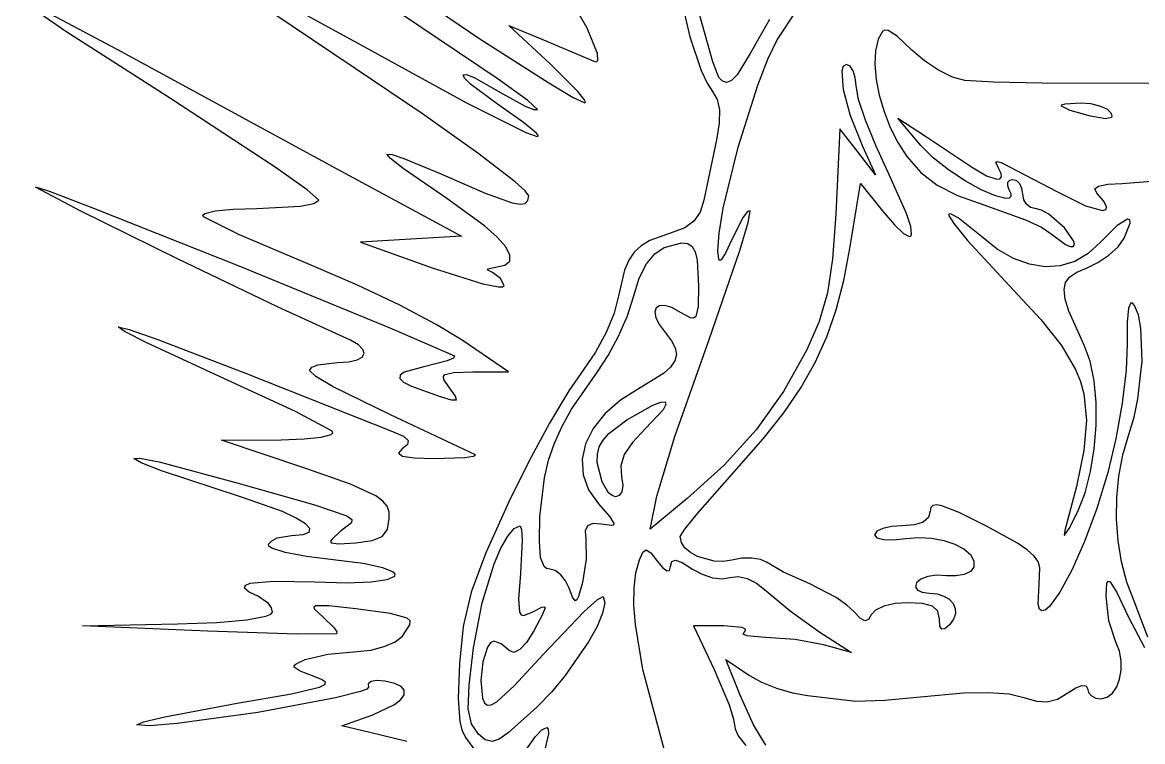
# Model space of a CAD drawing. Extents: x -210 to 584, y -218 to 350.
# Drawn here: x 32.8 to 148.9, y 204.9 to 279.4 of the extents above; entities that cross this region are included whole.
import ezdxf

# ---------------------------------------------------------------- set-up
doc = ezdxf.new("R2010")
doc.units = 0

msp = doc.modelspace()

# ---------------------------------------------------------------- linework, layer by layer
at = {"layer": 'Ebene 1'}
for p, q in [((55.106601, 284.083491), (67.896058, 277.079)), ((67.316758, 274.63509), (54.701751, 283.110225)), ((73.41676, 282.330504), (80.246971, 277.686351)), ((37.345377, 278.457855), (32.835093, 281.57723)), ((91.368054, 278.792986), (89.528533, 282.0017)), ((101.08902, 281.79734), (102.00035, 277.916743)), ((104.36026, 275.30289), (102.72505, 281.20867)), ((35.724481, 280.274506), (42.671473, 276.59612)), ((82.118404, 273.521129), (71.711295, 280.54027)), ((111.023666, 277.58872), (113.159138, 280.770049)), ((87.537285, 275.08106), (83.218865, 279.08532)), ((83.218865, 279.08532), (87.057465, 277.47773)), ((92.416277, 276.163635), (91.368054, 278.792986)), ((110.247528, 279.717969), (108.22709, 276.1687)), ((122.198173, 278.604507), (121.939063, 278.455141)), ((122.522545, 278.576994), (122.198173, 278.604507)), ((123.468252, 277.958482), (122.522545, 278.576994)), ((48.189493, 271.50463), (37.345377, 278.457855)), ((80.246971, 277.686351), (87.369698, 273.128263)), ((87.057465, 277.47773), (92.049595, 275.37436)), ((102.00035, 277.916743), (103.172358, 274.409828)), ((110.06338, 275.581723), (111.023666, 277.58872)), ((121.515456, 277.65862), (121.232879, 276.464755)), ((121.939063, 278.455141), (121.515456, 277.65862)), ((124.978536, 276.53391), (123.468252, 277.958482)), ((42.671473, 276.59612), (65.420773, 264.23422)), ((67.896058, 277.079), (78.850733, 271.081896)), ((121.232879, 276.464755), (121.165649, 275.059743)), ((126.289251, 275.412326), (124.978536, 276.53391)), ((90.370901, 272.251803), (87.537285, 275.08106)), ((92.049595, 275.37436), (92.308017, 275.330226)), ((92.308017, 275.330226), (92.448775, 275.460193)), ((92.448775, 275.460193), (92.416277, 276.163635)), ((104.994901, 273.688756), (104.36026, 275.30289)), ((108.22709, 276.1687), (106.890766, 273.96037)), ((109.029975, 272.909379), (110.06338, 275.581723)), ((127.761205, 274.443493), (126.289251, 275.412326)), ((74.298069, 269.919861), (67.316758, 274.63509)), ((78.500345, 273.971425), (78.834357, 273.998872)), ((78.644547, 273.630482), (78.500345, 273.971425)), ((78.834357, 273.998872), (79.636631, 273.693508)), ((103.172358, 274.409828), (103.772066, 273.094553)), ((106.890766, 273.96037), (106.310969, 273.393992)), ((117.889091, 274.869881), (117.723005, 274.347096)), ((117.723005, 274.347096), (117.875869, 272.463366)), ((118.228416, 275.05402), (117.889091, 274.869881)), ((118.608501, 274.877222), (118.228416, 275.05402)), ((118.920481, 274.395823), (118.608501, 274.877222)), ((119.132171, 273.683314), (118.920481, 274.395823)), ((121.165649, 275.059743), (121.299316, 273.502873)), ((129.214264, 273.730953), (127.761205, 274.443493)), ((79.276915, 272.995358), (78.644547, 273.630482)), ((82.045958, 270.91982), (79.276915, 272.995358)), ((79.636631, 273.693508), (82.606155, 272.00709)), ((85.195727, 271.294043), (82.118404, 273.521129)), ((87.369698, 273.128263), (89.895275, 271.636959)), ((103.772066, 273.094553), (104.336085, 272.23036)), ((105.370736, 273.298094), (104.994901, 273.688756)), ((105.78747, 273.18541), (105.370736, 273.298094)), ((106.310969, 273.393992), (105.78746, 273.18544)), ((105.78746, 273.18544), (105.78747, 273.18541)), ((107.000635, 266.484228), (109.029975, 272.909379)), ((119.211386, 272.81319), (119.132171, 273.683314)), ((119.475474, 271.412497), (119.211386, 272.81319)), ((121.299316, 273.502873), (121.619431, 271.853431)), ((130.468296, 273.37825), (129.214264, 273.730953)), ((133.448869, 273.201595), (130.468296, 273.37825)), ((138.505373, 273.097267), (133.448869, 273.201595)), ((151.914034, 273.08371), (138.505373, 273.097267)), ((82.606155, 272.00709), (84.999203, 270.682963)), ((89.895275, 271.636959), (91.119405, 271.07373)), ((91.064546, 271.390545), (90.370901, 272.251803)), ((104.336085, 272.23036), (104.822094, 271.418839)), ((117.875869, 272.463366), (118.617644, 269.758396)), ((121.619431, 271.853431), (122.111546, 270.170707)), ((59.033913, 264.414904), (48.189493, 271.50463)), ((78.850733, 271.081896), (84.986208, 268.001638)), ((84.741296, 269.029799), (82.045958, 270.91982)), ((84.999203, 270.682963), (85.815749, 270.372038)), ((86.220795, 270.36697), (85.195727, 271.294043)), ((91.179168, 271.155855), (91.064546, 271.390545)), ((91.119405, 271.07373), (91.179168, 271.155855)), ((104.822094, 271.418839), (105.050125, 270.340776)), ((120.19107, 269.255388), (119.475474, 271.412497)), ((140.501063, 270.71682), (140.529856, 270.870591)), ((141.383243, 270.280788), (140.501063, 270.71682)), ((140.529856, 270.870591), (140.872331, 270.98096)), ((140.872331, 270.98096), (142.4996, 271.06977)), ((142.4996, 271.06977), (143.519959, 270.988062)), ((143.519959, 270.988062), (144.448244, 270.765573)), ((144.448244, 270.765573), (145.182074, 270.436249)), ((145.182074, 270.436249), (145.61907, 270.03404)), ((80.015109, 265.857169), (74.298069, 269.919861)), ((85.815749, 270.372038), (86.220795, 270.36697)), ((105.050125, 270.340776), (105.022841, 268.962385)), ((118.617644, 269.758396), (119.878966, 266.58775)), ((122.111546, 270.170707), (122.761211, 268.513989)), ((125.924076, 266.6576), (123.524946, 269.47457)), ((123.524946, 269.47457), (126.403896, 267.62951)), ((143.51632, 269.6763), (141.383243, 270.280788)), ((145.07237, 269.41493), (143.51632, 269.6763)), ((145.670016, 269.56043), (145.07237, 269.41493)), ((145.07237, 269.41493), (145.07237, 269.41493)), ((145.61907, 270.03404), (145.726385, 269.756339)), ((145.726385, 269.756339), (145.670016, 269.56043)), ((86.114083, 267.920265), (84.741296, 269.029799)), ((105.022841, 268.962385), (104.742905, 267.24988)), ((117.536286, 268.38863), (117.101866, 259.51985)), ((119.388716, 265.9938), (117.536286, 268.38863)), ((121.249001, 266.636057), (120.19107, 269.255388)), ((122.761211, 268.513989), (123.553977, 266.942563)), ((84.986208, 268.001638), (86.187871, 267.580963)), ((86.31188, 267.654976), (86.114083, 267.920265)), ((86.187871, 267.580963), (86.31188, 267.654976)), ((104.742905, 267.24988), (103.434735, 260.97166)), ((126.403896, 267.62951), (131.176366, 264.44316)), ((83.877949, 262.880512), (80.015109, 265.857169)), ((105.449298, 260.144422), (107.000635, 266.484228)), ((121.241136, 263.59958), (119.388716, 265.9938)), ((119.878966, 266.58775), (121.241136, 263.59958)), ((122.540096, 263.8487), (121.249001, 266.636057)), ((123.553977, 266.942563), (124.475396, 265.51572)), ((127.213203, 265.374147), (125.924076, 266.6576)), ((70.978185, 265.293249), (70.590838, 265.76575)), ((70.590838, 265.76575), (71.130434, 265.714155)), ((72.281059, 264.264395), (70.978185, 265.293249)), ((71.130434, 265.714155), (72.35137, 265.316069)), ((72.35137, 265.316069), (76.112508, 263.74582)), ((124.475396, 265.51572), (125.925772, 263.84094)), ((128.800013, 264.124865), (127.213203, 265.374147)), ((133.69097, 264.917213), (133.8346, 265.002268)), ((134.004396, 264.22718), (133.69097, 264.917213)), ((133.8346, 265.002268), (134.26257, 264.880891)), ((134.26257, 264.880891), (140.079526, 261.8342)), ((62.332869, 262.06283), (59.033913, 264.414904)), ((65.420773, 264.23422), (78.333673, 257.24241)), ((76.816278, 261.14421), (72.281059, 264.264395)), ((76.112508, 263.74582), (80.770787, 261.692126)), ((124.443079, 259.603243), (122.540096, 263.8487)), ((125.925772, 263.84094), (127.616811, 262.523848)), ((130.514312, 262.99473), (128.800013, 264.124865)), ((131.176366, 264.44316), (132.719345, 263.504995)), ((132.719345, 263.504995), (133.796576, 263.149278)), ((134.238693, 263.730757), (134.004396, 264.22718)), ((134.270709, 263.386507), (134.238693, 263.730757)), ((38.899865, 259.841012), (34.205133, 262.3416)), ((34.205133, 262.3416), (34.537264, 262.278084)), ((84.929691, 261.934915), (83.877949, 262.880512)), ((118.581226, 255.96104), (119.686306, 262.72645)), ((119.686306, 262.72645), (121.918526, 259.92605)), ((127.616811, 262.523848), (129.727925, 261.451739)), ((132.185905, 262.068716), (130.514312, 262.99473)), ((133.796576, 263.149278), (134.117614, 263.193118)), ((134.117614, 263.193118), (134.270709, 263.386507)), ((134.920787, 262.809063), (134.891181, 262.492202)), ((134.891181, 262.492202), (135.041346, 262.10539)), ((135.116362, 263.023207), (134.920787, 262.809063)), ((135.464106, 263.10187), (135.116362, 263.023207)), ((135.858788, 262.983973), (135.464106, 263.10187)), ((136.182084, 262.66297), (135.858788, 262.983973)), ((136.40057, 262.187895), (136.182084, 262.66297)), ((143.965592, 262.140389), (144.341305, 262.450101)), ((144.341305, 262.450101), (145.285748, 262.634865)), ((145.285748, 262.634865), (146.798276, 262.69445)), ((146.798276, 262.69445), (149.870955, 262.943819)), ((34.537264, 262.278084), (35.706249, 261.870749)), ((35.706249, 261.870749), (40.206709, 260.159865)), ((63.544493, 260.96693), (62.332869, 262.06283)), ((80.770787, 261.692126), (83.569699, 260.692449)), ((85.296658, 261.42339), (84.929691, 261.934915)), ((85.215399, 260.933099), (85.296658, 261.42339)), ((129.727925, 261.451739), (132.438526, 260.51191)), ((133.644599, 261.4318), (132.185905, 262.068716)), ((134.720199, 261.168957), (133.644599, 261.4318)), ((135.061154, 261.204367), (134.720199, 261.168957)), ((135.041346, 262.10539), (135.243002, 261.661962)), ((135.242513, 261.365162), (135.061154, 261.204367)), ((135.243002, 261.661962), (135.242513, 261.365162)), ((136.480826, 261.60778), (136.40057, 262.187895)), ((136.582617, 261.027673), (136.480826, 261.60778)), ((140.079526, 261.8342), (142.999977, 260.404459)), ((144.159256, 261.70596), (143.965592, 262.140389)), ((144.85213, 260.903704), (144.159256, 261.70596)), ((40.206709, 260.159865), (55.421133, 254.09991)), ((52.81533, 259.867069), (54.663056, 260.046679)), ((54.663056, 260.046679), (57.114713, 260.1122)), ((57.114713, 260.1122), (61.655776, 260.36327)), ((61.655776, 260.36327), (63.037155, 260.635047)), ((63.037155, 260.635047), (63.544493, 260.96693)), ((80.709614, 258.335697), (76.816278, 261.14421)), ((83.569699, 260.692449), (84.40527, 260.554136)), ((84.40527, 260.554136), (84.936053, 260.63885)), ((84.936053, 260.63885), (85.215399, 260.933099)), ((103.434735, 260.97166), (103.04328, 259.753364)), ((105.013397, 257.578761), (105.449298, 260.144422)), ((132.438526, 260.51191), (136.754985, 258.958175)), ((136.8598, 260.552604), (136.582617, 261.027673)), ((137.270091, 260.231605), (136.8598, 260.552604)), ((137.771206, 260.11371), (137.270091, 260.231605)), ((138.409496, 259.956474), (137.771206, 260.11371)), ((142.999977, 260.404459), (144.739546, 259.903788)), ((144.739546, 259.903788), (145.126126, 260.003127)), ((145.169037, 260.336263), (144.85213, 260.903704)), ((145.126126, 260.003127), (145.169037, 260.336263)), ((48.835536, 254.927208), (38.899865, 259.841012)), ((51.539823, 259.439364), (51.737803, 259.598799)), ((51.596743, 259.2673), (51.539823, 259.439364)), ((55.341449, 257.402988), (51.596743, 259.2673)), ((51.737803, 259.598799), (52.81533, 259.867069)), ((103.04328, 259.753364), (102.399542, 258.80989)), ((107.506022, 259.222519), (106.377566, 256.99249)), ((107.952798, 259.793522), (107.506022, 259.222519)), ((108.239806, 259.87571), (107.952798, 259.793522)), ((108.04393, 258.679752), (108.239806, 259.87571)), ((117.101866, 259.51985), (116.774704, 254.920947)), ((121.918526, 259.92605), (123.184149, 258.431182)), ((124.874495, 258.262112), (124.443079, 259.603243)), ((128.869428, 259.555682), (128.80018, 259.44262)), ((128.80018, 259.44262), (129.329962, 258.556561)), ((129.067892, 259.539185), (128.869428, 259.555682)), ((129.796788, 259.153849), (129.067892, 259.539185)), ((132.1927, 257.22818), (129.796788, 259.153849)), ((136.754985, 258.958175), (138.414426, 258.170546)), ((139.193202, 259.528403), (138.409496, 259.956474)), ((140.799256, 258.12138), (139.193202, 259.528403)), ((147.330033, 259.027254), (146.277162, 258.36589)), ((147.570977, 258.948397), (147.330033, 259.027254)), ((147.604009, 258.593503), (147.570977, 258.948397)), ((82.027318, 257.149519), (80.709614, 258.335697)), ((101.481406, 258.118041), (100.266755, 257.65462)), ((102.399542, 258.80989), (101.481406, 258.118041)), ((107.175874, 255.770898), (108.04393, 258.679752)), ((123.184149, 258.431182), (124.11475, 257.531195)), ((124.962116, 257.4605), (124.874495, 258.262112)), ((129.329962, 258.556561), (130.77242, 256.792229)), ((138.414426, 258.170546), (139.435236, 257.50719)), ((141.740789, 256.778319), (140.799256, 258.12138)), ((146.277162, 258.36589), (144.5509, 256.62748)), ((146.99359, 257.04657), (147.604009, 258.593503)), ((63.064643, 254.10766), (55.341449, 257.402988)), ((73.098563, 256.93439), (67.862833, 256.62576)), ((67.862833, 256.62576), (75.300113, 253.95543)), ((78.333673, 257.24241), (73.098563, 256.93439)), ((82.910109, 256.130655), (82.027318, 257.149519)), ((97.844836, 256.79911), (96.951721, 256.249862)), ((100.266755, 257.65462), (97.844836, 256.79911)), ((99.341043, 256.06389), (101.145301, 256.563046)), ((101.145301, 256.563046), (101.765673, 256.497642)), ((104.889616, 255.72112), (105.013397, 257.578761)), ((106.377566, 256.99249), (105.695743, 255.479445)), ((124.11475, 257.531195), (124.708137, 257.212248)), ((124.708137, 257.212248), (124.877689, 257.266339)), ((124.877689, 257.266339), (124.962116, 257.4605)), ((130.77242, 256.792229), (135.51405, 251.65129)), ((133.845212, 255.911817), (132.1927, 257.22818)), ((139.435236, 257.50719), (140.899606, 256.399539)), ((141.841179, 256.381766), (141.740789, 256.778319)), ((144.5509, 256.62748), (143.273471, 255.453614)), ((146.355228, 256.161577), (146.99359, 257.04657)), ((83.346288, 255.295552), (82.910109, 256.130655)), ((96.235332, 255.578615), (95.669294, 254.754615)), ((96.951721, 256.249862), (96.235332, 255.578615)), ((97.486679, 254.377428), (98.347492, 255.435057)), ((98.347492, 255.435057), (99.341043, 256.06389)), ((101.765673, 256.497642), (102.226191, 256.190824)), ((102.226191, 256.190824), (102.547839, 255.619023)), ((102.547839, 255.619023), (102.751604, 254.758669)), ((103.982106, 246.56211), (107.175874, 255.770898)), ((104.994933, 254.880643), (104.889616, 255.72112)), ((105.695743, 255.479445), (105.249254, 254.78779)), ((117.948618, 252.653343), (118.581226, 255.96104)), ((135.512545, 254.94791), (133.845212, 255.911817)), ((140.899606, 256.399539), (141.400691, 256.183415)), ((141.400691, 256.183415), (141.721181, 256.180478)), ((141.721181, 256.180478), (141.841179, 256.381766)), ((143.273471, 255.453614), (141.874055, 254.638786)), ((145.406463, 255.28272), (146.355228, 256.161577)), ((59.330605, 249.882149), (48.835536, 254.927208)), ((81.858128, 254.05728), (82.831999, 254.242418)), ((82.831999, 254.242418), (83.324151, 254.660658)), ((83.324151, 254.660658), (83.346288, 255.295552)), ((95.669294, 254.754615), (95.227227, 253.74711)), ((96.754773, 252.88493), (97.486679, 254.377428)), ((102.751604, 254.758669), (102.889433, 252.07803)), ((105.10077, 254.738458), (104.994933, 254.880643)), ((105.249254, 254.78779), (105.10077, 254.738458)), ((116.774704, 254.920947), (116.239095, 251.38979)), ((137.171896, 254.337557), (135.512545, 254.94791)), ((138.800466, 254.081854), (137.171896, 254.337557)), ((141.874055, 254.638786), (140.375453, 254.181898)), ((143.08996, 253.94979), (144.275354, 254.511593)), ((144.275354, 254.511593), (145.406463, 255.28272)), ((55.421133, 254.09991), (70.922171, 247.742825)), ((67.541116, 252.171623), (63.064643, 254.10766)), ((75.300113, 253.95543), (80.553045, 252.317406)), ((81.033177, 253.870396), (81.858128, 254.05728)), ((81.118904, 253.698041), (81.033177, 253.870396)), ((81.538443, 253.47622), (81.118904, 253.698041)), ((82.385638, 252.87339), (81.538443, 253.47622)), ((95.227227, 253.74711), (94.609505, 251.05857)), ((140.375453, 254.181898), (138.800466, 254.081854)), ((140.926098, 252.462221), (141.36807, 253.049588)), ((141.36807, 253.049588), (142.088784, 253.527251)), ((142.088784, 253.527251), (143.08996, 253.94979)), ((71.925921, 250.089485), (67.541116, 252.171623)), ((80.553045, 252.317406), (82.151085, 252.012194)), ((82.151085, 252.012194), (82.586195, 252.014253)), ((82.738013, 252.12941), (82.385638, 252.87339)), ((82.586195, 252.014253), (82.738013, 252.12941)), ((96.147943, 250.95149), (96.754773, 252.88493)), ((102.889433, 252.07803), (102.841357, 249.953116)), ((117.161198, 249.631678), (117.948618, 252.653343)), ((140.761148, 251.710569), (140.926098, 252.462221)), ((94.609505, 251.05857), (94.143165, 249.271085)), ((95.517394, 249.012837), (96.147943, 250.95149)), ((116.239095, 251.38979), (115.384456, 248.408413)), ((135.51405, 251.65129), (138.349888, 248.605864)), ((140.871498, 250.740051), (140.761148, 251.710569)), ((141.255431, 249.496088), (140.871498, 250.740051)), ((65.703533, 246.9878), (59.330605, 249.882149)), ((75.715611, 248.111244), (71.925921, 250.089485)), ((98.502278, 249.811366), (98.372389, 249.387976)), ((98.849644, 250.045513), (98.502278, 249.811366)), ((99.396196, 250.065213), (98.849644, 250.045513)), ((100.123639, 249.845263), (99.396196, 250.065213)), ((101.013683, 249.36046), (100.123639, 249.845263)), ((102.841357, 249.953116), (102.604917, 248.925553)), ((116.181795, 246.823033), (117.161198, 249.631678)), ((147.442858, 249.776288), (147.31694, 248.354169)), ((147.690985, 250.354772), (147.442858, 249.776288)), ((147.860376, 250.324967), (147.690985, 250.354772)), ((148.059716, 250.08103), (147.860376, 250.324967)), ((148.469551, 249.085492), (148.059716, 250.08103)), ((94.143165, 249.271085), (93.310034, 247.254239)), ((94.602026, 246.901578), (95.517394, 249.012837)), ((98.372389, 249.387976), (98.478271, 248.800546)), ((98.478271, 248.800546), (98.838214, 248.07428)), ((102.041798, 248.794836), (101.013683, 249.36046)), ((102.372837, 248.76062), (102.041798, 248.794836)), ((102.604917, 248.925553), (102.372837, 248.76062)), ((115.384456, 248.408413), (114.100206, 245.45885)), ((138.349888, 248.605864), (140.481871, 245.933877)), ((142.83716, 245.9695), (141.255431, 249.496088)), ((148.735091, 247.736799), (148.469551, 249.085492)), ((43.496962, 247.338824), (42.767107, 247.84375)), ((42.767107, 247.84375), (43.904015, 247.567183)), ((45.714813, 246.203415), (43.496962, 247.338824)), ((43.904015, 247.567183), (46.768795, 246.574658)), ((70.922171, 247.742825), (77.612733, 244.84642)), ((78.406743, 246.4869), (75.715611, 248.111244)), ((93.310034, 247.254239), (92.22175, 245.24204)), ((98.838214, 248.07428), (99.470513, 247.23438)), ((99.470513, 247.23438), (100.102114, 246.417185)), ((147.31694, 248.354169), (147.314836, 246.09701)), ((148.846924, 244.299873), (148.735091, 247.736799)), ((53.239807, 242.71418), (45.714813, 246.203415)), ((46.768795, 246.574658), (55.951207, 243.06821)), ((66.841956, 246.481891), (65.703533, 246.9878)), ((67.643346, 245.982528), (66.841956, 246.481891)), ((83.192073, 243.1793), (78.406743, 246.4869)), ((93.524511, 244.872657), (94.602026, 246.901578)), ((100.102114, 246.417185), (100.481608, 245.678497)), ((100.449002, 236.488579), (103.982106, 246.56211)), ((114.973237, 244.154399), (116.181795, 246.823033)), ((147.314836, 246.09701), (147.194212, 243.372816)), ((68.109304, 245.508484), (67.643346, 245.982528)), ((68.041326, 244.711444), (68.241431, 245.078531)), ((68.241431, 245.078531), (68.109304, 245.508484)), ((92.22175, 245.24204), (90.989955, 243.4685)), ((100.597681, 244.993883), (100.439024, 244.338911)), ((100.481608, 245.678497), (100.597681, 244.993883)), ((114.100206, 245.45885), (111.684019, 241.153815)), ((140.481871, 245.933877), (141.952056, 243.438941)), ((143.456656, 244.290071), (142.83716, 245.9695)), ((62.811839, 243.668058), (63.430357, 243.931635)), ((63.430357, 243.931635), (65.463626, 244.17511)), ((65.463626, 244.17511), (66.650823, 244.24096)), ((66.650823, 244.24096), (67.51059, 244.425996)), ((67.51059, 244.425996), (68.041326, 244.711444)), ((76.844696, 244.33457), (74.413493, 243.71067)), ((77.489117, 244.623104), (76.844696, 244.33457)), ((77.612733, 244.84642), (77.489117, 244.623104)), ((92.407523, 243.18102), (93.524511, 244.872657)), ((100.439024, 244.338911), (99.994325, 243.689148)), ((113.498353, 241.552763), (114.973237, 244.154399)), ((143.868757, 242.275211), (143.456656, 244.290071)), ((148.422495, 240.4101), (148.846924, 244.299873)), ((61.124148, 239.069991), (53.239807, 242.71418)), ((55.951207, 243.06821), (71.189007, 237.03052)), ((62.584676, 243.34616), (62.811839, 243.668058)), ((63.247227, 242.72704), (62.584676, 243.34616)), ((65.051222, 241.654195), (63.247227, 242.72704)), ((71.960834, 242.843654), (71.943242, 242.507995)), ((72.381902, 243.149336), (71.960834, 242.843654)), ((74.413493, 243.71067), (72.381902, 243.149336)), ((76.457745, 242.706459), (76.602582, 242.912281)), ((76.504525, 242.418309), (76.457745, 242.706459)), ((76.602582, 242.912281), (77.545179, 243.130345)), ((77.545179, 243.130345), (79.488463, 243.1793)), ((79.488463, 243.1793), (83.192073, 243.1793)), ((90.989955, 243.4685), (89.440917, 241.217753)), ((89.741961, 239.328158), (92.407523, 243.18102)), ((99.252273, 243.020162), (96.830863, 241.52679)), ((99.994325, 243.689148), (99.252273, 243.020162)), ((141.952056, 243.438941), (142.452116, 242.196497)), ((147.194212, 243.372816), (146.77534, 239.951733)), ((70.981606, 238.75041), (65.051222, 241.654195)), ((71.943242, 242.507995), (72.334369, 242.132381)), ((72.334369, 242.132381), (73.13946, 241.706837)), ((73.13946, 241.706837), (76.012503, 240.66605)), ((77.094863, 241.54163), (76.504525, 242.418309)), ((77.721424, 240.690346), (77.094863, 241.54163)), ((96.830863, 241.52679), (94.814548, 240.258395)), ((111.719971, 238.945115), (113.498353, 241.552763)), ((142.452116, 242.196497), (142.802498, 240.92467)), ((144.077188, 240.024863), (143.868757, 242.275211)), ((76.012503, 240.66605), (77.249757, 240.308831)), ((77.249757, 240.308831), (77.796227, 240.298171)), ((77.796227, 240.298171), (77.721424, 240.690346)), ((89.440917, 241.217753), (87.463851, 237.87835)), ((94.814548, 240.258395), (93.193534, 238.848076)), ((111.684019, 241.153815), (108.851179, 237.196433)), ((142.802498, 240.92467), (143.075253, 238.194676)), ((148.017708, 238.495349), (148.422495, 240.4101)), ((88.752254, 237.550699), (89.741961, 239.328158)), ((95.45215, 238.21218), (98.15561, 239.745388)), ((99.214194, 239.26138), (97.40642, 237.3188)), ((98.15561, 239.745388), (98.979069, 240.061192)), ((98.979069, 240.061192), (99.436774, 240.082683)), ((99.518542, 239.814524), (99.214194, 239.26138)), ((99.436774, 240.082683), (99.518542, 239.814524)), ((144.085678, 237.63897), (144.077188, 240.024863)), ((146.77534, 239.951733), (146.124146, 236.271063)), ((64.936007, 237.05751), (61.124148, 239.069991)), ((79.778596, 234.59949), (70.981606, 238.75041)), ((93.193534, 238.848076), (91.981299, 237.333425)), ((93.592451, 236.811123), (95.45215, 238.21218)), ((109.600919, 236.258445), (111.719971, 238.945115)), ((143.075253, 238.194676), (142.812378, 235.052573)), ((147.489086, 236.70733), (148.017708, 238.495349)), ((64.819948, 236.718993), (65.000352, 236.882316)), ((65.000352, 236.882316), (64.936007, 237.05751)), ((71.189007, 237.03052), (72.31009, 236.524061)), ((87.463851, 237.87835), (85.3129, 233.900848)), ((87.96549, 235.807645), (88.752254, 237.550699)), ((91.981299, 237.333425), (91.191319, 235.752034)), ((92.993999, 236.123741), (93.592451, 236.811123)), ((97.40642, 237.3188), (96.040198, 235.880426)), ((108.851179, 237.196433), (105.548977, 233.521084)), ((143.897951, 235.217475), (144.085678, 237.63897)), ((53.467477, 236.12681), (59.657947, 236.16721)), ((62.213527, 233.17606), (53.467477, 236.12681)), ((59.657947, 236.16721), (62.029463, 236.248288)), ((62.029463, 236.248288), (63.800614, 236.440734)), ((63.800614, 236.440734), (64.819948, 236.718993)), ((72.750741, 235.669557), (72.148656, 235.16951)), ((72.31009, 236.524061), (72.817611, 236.09574)), ((72.817611, 236.09574), (72.750741, 235.669557)), ((87.362338, 234.050313), (87.96549, 235.807645)), ((91.191319, 235.752034), (90.837071, 234.141493)), ((92.603141, 235.411454), (92.993999, 236.123741)), ((96.040198, 235.880426), (95.193271, 234.621383)), ((98.569036, 230.30451), (100.449002, 236.488579)), ((107.104026, 233.41974), (109.600919, 236.258445)), ((146.124146, 236.271063), (145.306556, 232.76811)), ((146.86879, 234.58774), (147.489086, 236.70733)), ((72.148656, 235.16951), (71.793551, 234.753781)), ((71.793551, 234.753781), (72.210096, 234.463395)), ((72.210096, 234.463395), (73.423801, 234.291217)), ((79.56157, 234.451345), (79.778596, 234.59949)), ((92.404192, 233.81115), (92.409873, 234.649008)), ((92.409873, 234.649008), (92.603141, 235.411454)), ((95.193271, 234.621383), (94.827674, 233.466083)), ((142.812378, 235.052573), (142.055928, 231.301973)), ((143.517734, 232.860319), (143.897951, 235.217475)), ((146.446482, 232.395511), (146.86879, 234.58774)), ((44.368788, 234.220453), (44.988608, 234.259948)), ((45.129508, 233.769848), (44.368788, 234.220453)), ((44.988608, 234.259948), (46.995733, 233.864803)), ((47.264002, 232.931663), (45.129508, 233.769848)), ((46.995733, 233.864803), (55.198957, 231.67647)), ((73.423801, 234.291217), (75.460176, 234.23011)), ((75.460176, 234.23011), (78.675037, 234.332169)), ((78.675037, 234.332169), (79.56157, 234.451345)), ((85.3129, 233.900848), (83.242205, 229.7358)), ((86.923468, 232.23002), (87.362338, 234.050313)), ((90.837071, 234.141493), (90.932031, 232.539394)), ((92.91558, 231.80819), (92.404192, 233.81115)), ((94.827674, 233.466083), (94.90544, 232.33894)), ((105.548977, 233.521084), (101.724706, 230.06215)), ((102.776996, 228.523371), (107.104026, 233.41974)), ((55.62725, 230.18668), (47.264002, 232.931663)), ((66.816736, 231.54839), (62.213527, 233.17606)), ((86.461253, 228.20582), (86.923468, 232.23002)), ((90.932031, 232.539394), (91.489676, 230.983329)), ((94.90544, 232.33894), (95.0337, 231.432998)), ((142.948755, 230.667447), (143.517734, 232.860319)), ((145.306556, 232.76811), (144.168619, 229.031686)), ((146.221228, 230.161006), (146.446482, 232.395511)), ((55.198957, 231.67647), (62.984554, 229.438882)), ((69.447991, 230.346808), (66.816736, 231.54839)), ((91.489676, 230.983329), (92.523483, 229.51089)), ((93.577816, 230.655304), (92.91558, 231.80819)), ((95.0337, 231.432998), (94.937492, 230.774826)), ((142.055928, 231.301973), (140.84796, 226.74649)), ((59.783728, 228.709542), (55.62725, 230.18668)), ((70.184739, 229.809321), (69.447991, 230.346808)), ((93.938392, 230.36588), (93.577816, 230.655304)), ((94.28511, 230.25889), (93.938392, 230.36588)), ((94.670175, 230.378699), (94.285103, 230.25889)), ((94.285103, 230.25889), (94.28511, 230.25889)), ((94.937492, 230.774826), (94.670175, 230.378699)), ((97.865856, 226.89051), (98.569036, 230.30451)), ((101.724706, 230.06215), (97.865856, 226.89051)), ((142.19474, 228.7388), (142.948755, 230.667447)), ((146.192091, 227.914588), (146.221228, 230.161006)), ((61.207655, 228.042653), (59.783728, 228.709542)), ((62.984554, 229.438882), (66.443607, 228.281233)), ((70.621222, 229.262582), (70.184739, 229.809321)), ((70.821681, 228.667998), (70.621222, 229.262582)), ((70.850357, 227.98698), (70.821681, 228.667998)), ((83.242205, 229.7358), (80.83937, 224.42701)), ((92.523483, 229.51089), (93.702015, 228.159198)), ((126.883626, 228.75343), (126.705409, 228.090749)), ((126.94791, 229.122392), (126.883626, 228.75343)), ((127.15633, 229.342616), (126.94791, 229.122392)), ((127.532241, 229.407889), (127.15633, 229.342616)), ((128.098996, 229.311995), (127.532241, 229.407889)), ((129.898454, 228.611849), (128.098996, 229.311995)), ((141.288249, 226.96609), (142.19474, 228.7388)), ((144.168619, 229.031686), (142.886576, 225.600633)), ((62.159963, 227.450945), (61.207655, 228.042653)), ((66.92306, 227.561662), (65.769857, 226.63831)), ((66.443607, 228.281233), (66.9716, 227.906803)), ((66.9716, 227.906803), (66.92306, 227.561662)), ((70.654812, 226.859465), (70.850357, 227.98698)), ((86.397081, 225.644444), (86.461253, 228.20582)), ((93.702015, 228.159198), (94.128127, 227.46609)), ((101.460098, 226.89099), (102.776996, 228.523371)), ((126.168467, 227.619533), (125.269368, 227.338062)), ((126.705409, 228.090749), (126.168467, 227.619533)), ((132.741536, 227.19246), (129.898454, 228.611849)), ((146.358136, 225.686618), (146.192091, 227.914588)), ((60.72184, 226.24683), (61.92159, 226.33236)), ((61.92159, 226.33236), (62.543488, 226.575253)), ((62.614093, 226.954963), (62.159963, 227.450945)), ((62.543488, 226.575253), (62.614093, 226.954963)), ((65.769857, 226.63831), (64.917682, 225.875173)), ((70.106181, 226.13442), (70.654812, 226.859465)), ((83.114995, 226.165043), (83.786729, 226.962952)), ((83.786729, 226.962952), (84.408919, 227.24498)), ((84.408919, 227.24498), (84.56369, 226.855534)), ((84.56369, 226.855534), (84.621693, 225.795201)), ((91.384202, 227.254535), (91.156789, 226.732878)), ((91.156789, 226.732878), (91.205504, 225.86557)), ((91.924165, 227.465205), (91.384202, 227.254535)), ((92.813104, 227.39955), (91.924165, 227.465205)), ((93.824322, 227.267547), (92.813104, 227.39955)), ((94.066058, 227.315249), (93.824322, 227.267547)), ((94.128127, 227.46609), (94.066058, 227.315249)), ((100.975486, 226.12175), (101.460098, 226.89099)), ((121.352898, 226.673756), (121.125736, 226.31135)), ((121.971412, 226.970503), (121.352898, 226.673756)), ((122.886824, 227.170991), (121.971412, 226.970503)), ((124.004676, 227.24462), (122.886824, 227.170991)), ((125.269368, 227.338062), (124.004676, 227.24462)), ((135.9396, 225.436115), (132.741536, 227.19246)), ((140.84796, 226.74649), (140.78966, 226.28017)), ((140.81171, 226.28139), (141.288249, 226.96609)), ((58.31722, 225.33628), (58.674673, 225.689807)), ((58.356802, 225.13894), (58.31722, 225.33628)), ((58.674673, 225.689807), (59.247166, 225.979336)), ((59.247166, 225.979336), (60.72184, 226.24683)), ((64.917682, 225.875173), (64.770459, 225.637224)), ((64.770459, 225.637224), (64.827812, 225.481644)), ((64.827812, 225.481644), (65.612247, 225.377448)), ((65.612247, 225.377448), (67.382987, 225.48231)), ((67.382987, 225.48231), (69.062795, 225.709488)), ((69.062795, 225.709488), (70.106181, 226.13442)), ((82.421263, 224.923521), (83.114995, 226.165043)), ((84.621693, 225.795201), (84.443229, 222.3099)), ((86.53071, 223.96347), (86.397081, 225.644444)), ((91.205504, 225.86557), (91.23117, 223.774999)), ((101.109571, 225.523894), (100.975486, 226.12175)), ((101.487061, 224.968968), (101.109571, 225.523894)), ((121.125736, 226.31135), (121.380421, 225.99185)), ((121.380421, 225.99185), (122.073852, 225.811906)), ((122.073852, 225.811906), (123.10009, 225.784275)), ((123.10009, 225.784275), (124.353196, 225.92171)), ((124.353196, 225.92171), (125.702608, 226.041495)), ((125.702608, 226.041495), (127.041833, 225.968806)), ((127.041833, 225.968806), (128.309327, 225.729592)), ((128.309327, 225.729592), (129.443546, 225.349808)), ((129.443546, 225.349808), (130.382947, 224.855403)), ((136.954291, 224.760302), (135.9396, 225.436115)), ((140.78961, 226.28039), (140.81171, 226.28139)), ((140.78966, 226.28017), (140.78961, 226.28039)), ((142.886576, 225.600633), (141.567889, 222.649503)), ((146.718427, 223.50746), (146.358136, 225.686618)), ((58.680793, 224.926928), (58.356802, 225.13894)), ((60.071528, 224.485423), (58.680793, 224.926928)), ((62.268479, 224.064839), (60.071528, 224.485423)), ((65.0507, 223.71825), (62.268479, 224.064839)), ((80.83937, 224.42701), (79.340778, 220.376243)), ((81.733079, 223.310649), (82.421263, 224.923521)), ((96.76597, 223.70647), (97.122281, 224.512469)), ((97.122281, 224.512469), (97.473708, 224.760484)), ((97.473708, 224.760484), (97.943421, 224.439614)), ((97.943421, 224.439614), (98.65459, 223.53896)), ((102.06272, 224.477502), (101.487061, 224.968968)), ((102.791312, 224.07003), (102.06272, 224.477502)), ((104.52635, 223.589195), (102.791312, 224.07003)), ((130.382947, 224.855403), (131.065987, 224.272331)), ((131.065987, 224.272331), (131.431121, 223.626542)), ((137.64614, 224.145969), (136.954291, 224.760302)), ((138.065185, 223.538043), (137.64614, 224.145969)), ((68.12818, 223.330595), (65.0507, 223.71825)), ((70.193189, 222.893038), (68.12818, 223.330595)), ((71.278333, 222.444908), (70.193189, 222.893038)), ((80.483535, 219.25992), (81.733079, 223.310649)), ((86.884708, 223.042891), (86.53071, 223.96347)), ((87.151398, 222.830248), (86.884708, 223.042891)), ((91.23117, 223.774999), (90.855767, 221.38394)), ((96.408106, 222.383985), (96.76597, 223.70647)), ((98.65459, 223.53896), (99.200361, 222.882089)), ((99.200361, 222.882089), (99.613994, 222.575059)), ((99.879567, 222.623886), (99.98116, 223.03459)), ((99.98116, 223.03459), (100.109964, 223.556903)), ((100.109964, 223.556903), (100.498721, 223.690001)), ((100.498721, 223.690001), (101.202251, 223.427439)), ((101.202251, 223.427439), (102.27537, 222.76277)), ((105.442324, 223.556896), (104.52635, 223.589195)), ((106.330286, 223.69072), (105.442324, 223.556896)), ((107.389698, 223.875032), (106.330286, 223.69072)), ((108.423625, 223.894913), (107.389698, 223.875032)), ((109.313624, 223.757627), (108.423625, 223.894913)), ((109.941256, 223.47044), (109.313624, 223.757627)), ((111.710442, 222.453661), (109.941256, 223.47044)), ((131.416806, 222.94399), (131.074067, 222.51109)), ((131.431121, 223.626542), (131.416806, 222.94399)), ((138.261465, 222.881456), (138.065185, 223.538043)), ((138.185886, 221.20201), (138.261465, 222.881456)), ((147.272029, 221.407477), (146.718427, 223.50746)), ((70.63946, 221.674251), (71.416221, 222.025536)), ((71.463646, 222.22917), (71.278333, 222.444908)), ((71.416221, 222.025536), (71.463646, 222.22917)), ((84.443229, 222.3099), (84.242761, 219.657185)), ((87.481643, 222.7627), (87.151398, 222.830248)), ((88.041842, 222.605473), (87.481643, 222.7627)), ((88.606768, 222.177401), (88.041842, 222.605473)), ((89.110584, 221.543899), (88.606768, 222.177401)), ((96.219274, 220.818688), (96.408106, 222.383985)), ((99.613994, 222.575059), (99.879567, 222.623886)), ((102.27537, 222.76277), (103.282561, 222.216026)), ((103.282561, 222.216026), (104.351303, 221.86548)), ((104.351303, 221.86548), (105.354003, 221.740384)), ((105.354003, 221.740384), (106.16307, 221.86999)), ((106.16307, 221.86999), (106.983052, 221.995252)), ((106.983052, 221.995252), (107.918639, 221.794519)), ((107.918639, 221.794519), (108.909866, 221.289756)), ((114.408196, 221.23331), (111.710442, 222.453661)), ((125.917434, 221.712539), (125.479136, 221.32718)), ((126.646476, 221.981948), (125.917434, 221.712539)), ((127.56481, 222.11081), (126.646476, 221.981948)), ((128.570986, 222.07453), (127.56481, 222.11081)), ((129.557759, 222.047873), (128.570986, 222.07453)), ((130.423252, 222.202889), (129.557759, 222.047873)), ((131.074067, 222.51109), (130.423252, 222.202889)), ((141.567889, 222.649503), (140.320017, 220.352848)), ((55.882985, 220.74325), (55.916832, 221.052403)), ((56.342956, 220.361702), (55.882985, 220.74325)), ((55.916832, 221.052403), (56.434613, 221.286589)), ((56.434613, 221.286589), (58.882432, 221.51977)), ((58.882432, 221.51977), (63.14736, 221.42222)), ((63.14736, 221.42222), (66.472422, 221.333263)), ((66.472422, 221.333263), (68.980658, 221.430384)), ((68.980658, 221.430384), (70.63946, 221.674251)), ((89.487453, 220.77038), (89.110584, 221.543899)), ((89.847734, 219.841275), (89.487453, 220.77038)), ((90.855767, 221.38394), (90.437327, 219.906191)), ((96.198327, 219.021239), (96.219274, 220.818688)), ((108.909866, 221.289756), (109.89677, 220.50293)), ((117.150338, 219.8161), (114.408196, 221.23331)), ((125.479136, 221.32718), (125.372568, 220.905825)), ((125.372568, 220.905825), (125.574185, 220.57176)), ((125.574185, 220.57176), (126.051177, 220.351718)), ((138.075895, 219.135248), (138.185886, 221.20201)), ((145.129846, 219.95822), (145.209609, 221.284808)), ((145.209609, 221.284808), (145.330311, 221.522168)), ((145.330311, 221.522168), (145.52861, 221.453333)), ((145.52861, 221.453333), (146.229141, 220.330353)), ((148.018006, 219.41703), (147.272029, 221.407477)), ((57.30663, 219.91033), (56.342956, 220.361702)), ((58.323263, 219.203856), (57.30663, 219.91033)), ((79.340778, 220.376243), (78.512652, 216.819053)), ((84.242761, 219.657185), (84.329473, 218.297395)), ((90.11761, 219.48247), (89.847734, 219.841275)), ((90.117619, 219.48244), (90.11761, 219.48247)), ((90.273851, 219.566481), (90.117619, 219.48244)), ((90.437327, 219.906191), (90.273851, 219.566481)), ((91.016725, 218.314143), (92.389952, 219.563381)), ((92.389952, 219.563381), (93.003412, 219.90894)), ((93.003412, 219.90894), (93.183492, 219.255885)), ((109.89677, 220.50293), (112.374053, 218.438161)), ((118.272478, 219.032714), (117.150338, 219.8161)), ((126.051177, 220.351718), (126.770736, 220.27243)), ((126.770736, 220.27243), (127.606753, 220.192308)), ((127.606753, 220.192308), (128.312825, 219.968495)), ((128.312825, 219.968495), (128.872723, 219.625815)), ((128.872723, 219.625815), (129.270216, 219.189095)), ((140.320017, 220.352848), (139.250421, 218.885218)), ((145.418776, 217.400503), (145.129846, 219.95822)), ((146.229141, 220.330353), (147.453496, 217.78243)), ((149.461036, 215.710975), (148.018006, 219.41703)), ((58.632513, 218.754163), (58.323263, 219.203856)), ((58.569092, 218.082659), (58.74609, 218.3101)), ((58.74609, 218.3101), (58.632513, 218.754163)), ((63.231948, 218.954228), (63.029487, 218.820675)), ((63.029487, 218.820675), (63.102069, 218.588611)), ((63.102069, 218.588611), (63.95421, 217.7996)), ((64.580138, 218.955138), (63.231948, 218.954228)), ((67.38293, 218.65003), (64.580138, 218.955138)), ((70.982307, 218.165804), (67.38293, 218.65003)), ((79.586729, 214.59098), (80.483535, 219.25992)), ((84.329473, 218.297395), (84.508643, 218.015162)), ((84.793355, 217.951538), (85.724399, 218.34062)), ((85.724399, 218.34062), (86.661526, 218.816569)), ((86.661526, 218.816569), (86.899564, 218.861723)), ((86.985292, 218.751236), (86.703932, 217.982053)), ((86.804352, 213.89396), (91.016725, 218.314143)), ((86.899564, 218.861723), (86.985292, 218.751236)), ((93.183492, 219.255885), (92.955609, 218.194479)), ((96.344119, 217.0023), (96.198327, 219.021239)), ((112.374053, 218.438161), (115.3663, 216.3011)), ((119.026666, 218.32674), (118.272478, 219.032714)), ((119.648872, 217.659591), (119.026666, 218.32674)), ((121.239108, 218.515032), (120.786416, 218.03162)), ((122.102411, 218.910889), (121.239108, 218.515032)), ((123.252334, 219.178351), (122.102411, 218.910889)), ((124.564886, 219.27658), (123.252334, 219.178351)), ((126.109138, 219.189619), (124.564886, 219.27658)), ((127.121417, 218.90356), (126.109138, 219.189619)), ((127.675029, 218.380636), (127.121417, 218.90356)), ((127.843276, 217.58308), (127.675029, 218.380636)), ((129.270216, 219.189095), (129.489074, 218.683161)), ((129.489074, 218.683161), (129.513067, 218.13284)), ((138.215362, 218.620032), (138.075895, 219.135248)), ((138.46656, 218.421168), (138.215362, 218.620032)), ((138.816057, 218.516836), (138.46656, 218.421168)), ((139.250421, 218.885218), (138.816057, 218.516836)), ((39.07269, 216.87308), (48.90908, 217.07803)), ((48.90908, 217.07803), (52.973165, 217.235098)), ((52.973165, 217.235098), (56.073854, 217.506168)), ((56.073854, 217.506168), (58.051408, 217.871186)), ((58.051408, 217.871186), (58.569092, 218.082659)), ((63.95421, 217.7996), (65.139895, 216.669425)), ((72.717361, 217.689273), (70.982307, 218.165804)), ((73.01126, 217.379948), (72.717361, 217.689273)), ((72.98967, 216.983815), (73.01126, 217.379948)), ((84.508643, 218.015162), (84.793355, 217.951538)), ((86.703932, 217.982053), (85.825682, 216.34645)), ((92.955609, 218.194479), (92.375465, 216.81768)), ((120.121191, 217.392828), (119.648872, 217.659591)), ((120.486185, 217.51924), (120.121191, 217.392828)), ((120.786416, 218.03162), (120.486185, 217.51924)), ((127.899912, 216.852738), (127.843276, 217.58308)), ((129.325964, 217.562958), (128.911536, 216.99834)), ((129.513067, 218.13284), (129.325964, 217.562958)), ((146.130616, 215.18942), (145.418776, 217.400503)), ((147.453496, 217.78243), (149.092887, 214.644959)), ((52.02789, 216.33128), (39.07269, 216.87308)), ((61.298439, 216.024639), (52.02789, 216.33128)), ((65.39369, 216.04781), (61.298439, 216.024639)), ((65.139895, 216.669425), (65.406889, 216.266293)), ((65.406889, 216.266293), (65.39369, 216.04781)), ((72.20081, 215.81281), (72.98967, 216.983815)), ((78.512652, 216.819053), (78.121215, 212.991)), ((85.825682, 216.34645), (85.069203, 215.152916)), ((92.375465, 216.81768), (91.498765, 215.218446)), ((97.131332, 212.342598), (96.344119, 217.0023)), ((105.50347, 216.88584), (102.38643, 216.88584)), ((102.38643, 216.88584), (104.52785, 212.3539)), ((107.419173, 216.702776), (105.50347, 216.88584)), ((107.77959, 216.504562), (107.419173, 216.702776)), ((107.518637, 216.022206), (107.64796, 216.26244)), ((107.885304, 215.829318), (107.518637, 216.022206)), ((107.64796, 216.26244), (107.77959, 216.504562)), ((115.3663, 216.3011), (118.72507, 214.11243)), ((128.083327, 216.519249), (127.899912, 216.852738)), ((128.413782, 216.57149), (128.083327, 216.519249)), ((128.911536, 216.99834), (128.413782, 216.57149)), ((70.320881, 214.720233), (71.454787, 215.217885)), ((71.454787, 215.217885), (72.20081, 215.81281)), ((81.340754, 215.128152), (81.019927, 214.676713)), ((81.696862, 215.29232), (81.340754, 215.128152)), ((82.429699, 215.012389), (81.696862, 215.29232)), ((83.270712, 214.33942), (82.429699, 215.012389)), ((85.069203, 215.152916), (84.376698, 214.40917)), ((91.498765, 215.218446), (89.078504, 211.72451)), ((109.8213, 215.6642), (107.885304, 215.829318)), ((112.888693, 215.450515), (109.8213, 215.6642)), ((115.84612, 214.90089), (112.888693, 215.450515)), ((118.72507, 214.11243), (115.84612, 214.90089)), ((146.496196, 214.247483), (146.130616, 215.18942)), ((62.12941, 213.38607), (64.490339, 213.949524)), ((64.490339, 213.949524), (67.50565, 214.22485)), ((67.50565, 214.22485), (68.95315, 214.371879)), ((68.95315, 214.371879), (70.320881, 214.720233)), ((79.126445, 210.728319), (79.586729, 214.59098)), ((81.019927, 214.676713), (80.533112, 213.158401)), ((83.769943, 214.132307), (83.270712, 214.33942)), ((84.376698, 214.40917), (83.769943, 214.132307)), ((83.828266, 210.686237), (86.804352, 213.89396)), ((146.67349, 213.258478), (146.496196, 214.247483)), ((61.001294, 212.582926), (61.00285, 212.76116)), ((61.60584, 212.184979), (61.001294, 212.582926)), ((61.00285, 212.76116), (61.196578, 212.944808)), ((61.196578, 212.944808), (62.12941, 213.38607)), ((78.121215, 212.991), (77.978239, 209.343207)), ((80.533112, 213.158401), (80.334417, 211.230149)), ((107.200356, 209.68555), (105.709946, 213.38794)), ((105.709946, 213.38794), (108.169836, 211.7153)), ((146.676606, 212.275622), (146.67349, 213.258478)), ((63.072495, 211.63552), (61.60584, 212.184979)), ((63.841884, 211.332068), (63.072495, 211.63552)), ((64.228468, 211.058329), (63.841884, 211.332068)), ((89.078504, 211.72451), (87.64635, 210.015725)), ((98.57174, 206.92487), (97.131332, 212.342598)), ((104.52785, 212.3539), (106.049084, 208.680408)), ((108.169836, 211.7153), (109.406312, 211.036508)), ((146.21674, 210.541224), (146.519653, 211.352131)), ((146.519653, 211.352131), (146.676606, 212.275622)), ((60.730824, 209.83527), (63.610035, 210.514943)), ((63.610035, 210.514943), (64.171451, 210.793041)), ((64.171451, 210.793041), (64.228468, 211.058329)), ((68.522959, 210.323431), (67.853002, 210.061941)), ((68.693565, 210.52737), (68.522959, 210.323431)), ((68.955135, 211.101106), (68.650354, 210.871293)), ((68.650354, 210.871293), (68.693565, 210.52737)), ((69.554651, 211.197601), (68.955135, 211.101106)), ((70.395645, 211.14157), (69.554651, 211.197601)), ((71.40682, 210.914892), (70.395645, 211.14157)), ((72.072513, 210.594666), (71.40682, 210.914892)), ((72.398868, 210.198077), (72.072513, 210.594666)), ((72.392028, 209.742309), (72.398868, 210.198077)), ((79.03892, 208.264963), (79.126445, 210.728319)), ((80.334417, 211.230149), (80.521842, 209.38472)), ((81.99189, 209.010946), (83.828266, 210.686237)), ((109.406312, 211.036508), (110.954927, 210.42466)), ((110.954927, 210.42466), (112.617972, 209.946859)), ((141.162396, 209.94142), (141.974176, 210.452202)), ((141.974176, 210.452202), (142.619157, 210.701135)), ((142.619157, 210.701135), (143.044728, 210.677128)), ((143.044728, 210.677128), (143.198276, 210.36909)), ((143.198276, 210.36909), (143.306793, 209.960365)), ((145.781976, 209.896116), (146.21674, 210.541224)), ((55.104465, 208.84922), (60.730824, 209.83527)), ((65.291139, 209.411124), (57.212334, 207.911844)), ((67.853002, 210.061941), (65.291139, 209.411124)), ((71.403336, 208.721972), (72.058136, 209.244546)), ((72.058136, 209.244546), (72.392028, 209.742309)), ((77.978239, 209.343207), (78.148015, 206.967273)), ((80.521842, 209.38472), (80.709049, 208.893931)), ((81.40606, 208.679765), (81.99189, 209.010946)), ((87.64635, 210.015725), (86.140452, 208.45634)), ((108.599451, 206.636139), (107.200356, 209.68555)), ((112.617972, 209.946859), (114.197736, 209.67021)), ((114.197736, 209.67021), (119.206436, 209.08547)), ((119.206436, 209.08547), (122.196317, 209.168858)), ((122.196317, 209.168858), (127.363456, 209.66653)), ((127.363456, 209.66653), (130.328559, 209.92564)), ((130.328559, 209.92564), (132.949021, 209.975593)), ((132.949021, 209.975593), (135.086851, 209.819471)), ((135.086851, 209.819471), (136.604056, 209.46036)), ((136.604056, 209.46036), (137.90369, 209.060292)), ((137.90369, 209.060292), (139.021091, 208.999115)), ((139.021091, 208.999115), (140.069559, 209.288826)), ((140.069559, 209.288826), (141.162396, 209.94142)), ((143.306793, 209.960365), (143.602241, 209.625558)), ((143.602241, 209.625558), (144.039469, 209.399287)), ((144.039469, 209.399287), (144.573326, 209.31617)), ((144.573326, 209.31617), (145.229468, 209.470026)), ((145.229468, 209.470026), (145.781976, 209.896116)), ((47.589529, 207.453731), (55.104465, 208.84922)), ((57.212334, 207.911844), (48.874794, 206.746567)), ((69.155585, 207.67113), (71.403336, 208.721972)), ((79.35032, 206.732698), (79.03892, 208.264963)), ((80.709049, 208.893931), (80.991118, 208.649853)), ((80.991118, 208.649853), (81.40606, 208.679765)), ((86.140452, 208.45634), (83.180356, 205.78058)), ((106.049084, 208.680408), (106.518716, 207.194816)), ((44.696165, 206.63233), (45.394415, 206.934921)), ((45.989513, 206.513254), (44.696165, 206.63233)), ((45.394415, 206.934921), (47.589529, 207.453731)), ((48.874794, 206.746567), (45.989513, 206.513254)), ((65.943465, 206.52556), (69.155585, 207.67113)), ((78.148015, 206.967273), (78.381814, 206.087524)), ((80.08681, 205.66331), (79.35032, 206.732698)), ((99.507639, 203.443081), (98.57174, 206.92487)), ((106.518716, 207.194816), (106.69935, 206.21191)), ((109.870086, 204.50382), (108.599451, 206.636139)), ((68.822415, 205.84081), (65.943465, 206.52556)), ((72.661015, 204.87624), (68.822415, 205.84081)), ((78.381814, 206.087524), (78.731754, 205.323267)), ((80.795264, 205.061265), (80.08681, 205.66331)), ((83.180356, 205.78058), (82.233584, 205.135379)), ((85.995755, 205.416847), (86.670147, 206.085467)), ((86.670147, 206.085467), (87.190047, 206.32852)), ((87.334081, 205.703401), (87.013948, 204.20061)), ((87.190047, 206.32852), (87.323014, 206.160598)), ((87.323014, 206.160598), (87.334081, 205.703401)), ((106.69935, 206.21191), (106.999203, 205.46627)), ((106.999203, 205.46627), (107.788134, 204.477934)), ((78.731754, 205.323267), (79.830665, 203.87126)), ((81.50971, 204.8908), (80.795264, 205.061265)), ((81.509712, 204.89078), (81.50971, 204.8908)), ((82.233584, 205.135379), (81.509712, 204.89078)), ((84.405855, 203.166151), (85.995755, 205.416847))]:
    msp.add_line(p, q, dxfattribs=at)

doc.saveas('drawing.dxf')
